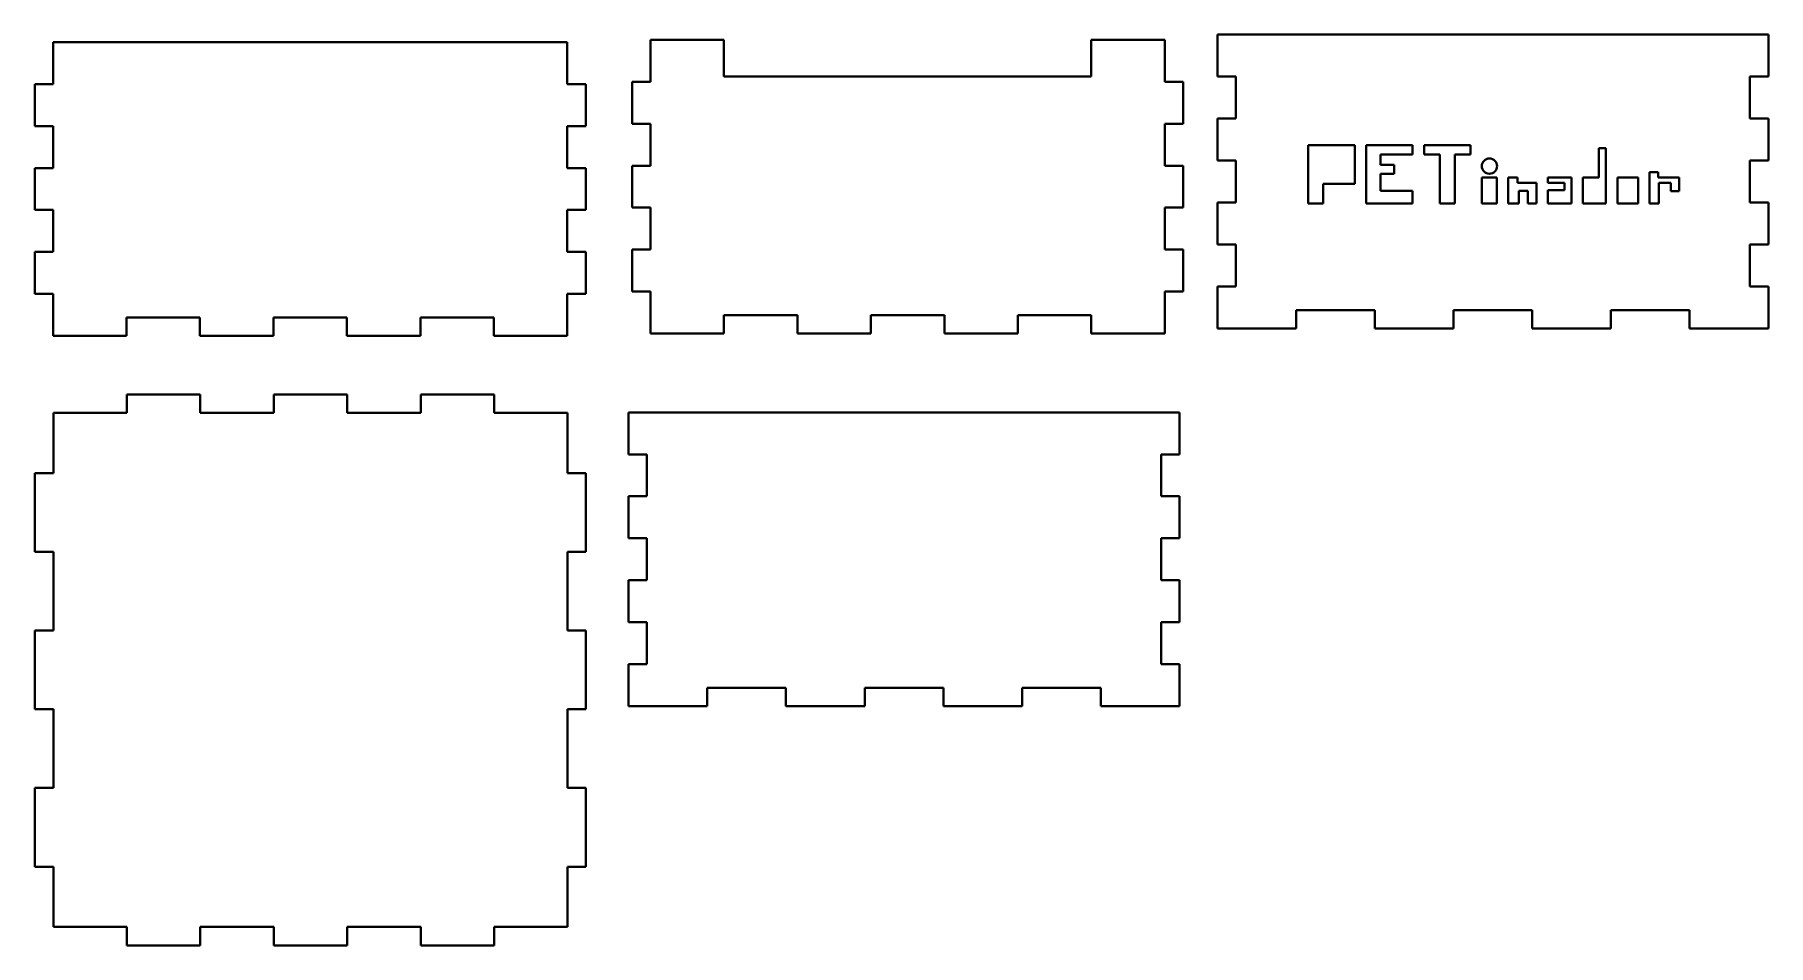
# Model space of a CAD drawing. Header units: inches. Extents: x 0 to 47.2, y -22.5 to 2.3.
import ezdxf

# ---------------------------------------------------------------- set-up
doc = ezdxf.new("R2010")
doc.units = ezdxf.units.IN
doc.header["$MEASUREMENT"] = 0
doc.layers.add('Visible', color=7, linetype='Continuous', lineweight=40)

msp = doc.modelspace()

# ---------------------------------------------------------------- linework, layer by layer
at = {"layer": 'Visible'}
for p, q in [((14.5, 2.059), (0.5, 2.059)), ((0.5, 0.916), (0.5, 2.059)), ((14.5, 2.059), (14.5, 0.916)), ((16.765, 2.124), (18.765, 2.124)), ((16.765, 2.124), (16.765, 0.981)), ((18.765, 1.124), (18.765, 2.124)), ((28.765, 2.124), (30.765, 2.124)), ((28.765, 2.124), (28.765, 1.124)), ((30.765, 0.981), (30.765, 2.124)), ((47.196, 2.264), (32.196, 2.264)), ((32.196, 2.264), (32.196, 1.121)), ((47.196, 2.264), (47.196, 1.121)), ((16.265, 0.981), (16.765, 0.981)), ((16.265, 0.981), (16.265, -0.162)), ((28.765, 1.124), (18.765, 1.124)), ((31.265, 0.981), (30.765, 0.981)), ((31.265, 0.981), (31.265, -0.162)), ((32.196, 1.121), (32.696, 1.121)), ((32.696, 1.121), (32.696, -0.022)), ((46.696, -0.022), (46.696, 1.121)), ((47.196, 1.121), (46.696, 1.121)), ((0.5, 0.916), (0, 0.916)), ((0, 0.916), (0, -0.227)), ((14.5, 0.916), (15, 0.916)), ((15, 0.916), (15, -0.227)), ((0.5, -0.227), (0, -0.227)), ((0.5, -1.369), (0.5, -0.227)), ((14.5, -0.227), (14.5, -1.369)), ((14.5, -0.227), (15, -0.227)), ((16.265, -0.162), (16.765, -0.162)), ((16.765, -0.162), (16.765, -1.305)), ((30.765, -1.305), (30.765, -0.162)), ((31.265, -0.162), (30.765, -0.162)), ((32.196, -0.022), (32.696, -0.022)), ((32.196, -0.022), (32.196, -1.165)), ((47.196, -0.022), (46.696, -0.022)), ((47.196, -0.022), (47.196, -1.165)), ((34.671, -0.748), (34.671, -2.336)), ((35.937, -0.748), (34.671, -0.748)), ((35.937, -1.799), (35.937, -0.748)), ((36.247, -0.748), (36.247, -2.336)), ((37.513, -0.748), (36.247, -0.748)), ((37.513, -0.999), (37.513, -0.748)), ((37.823, -0.748), (37.823, -0.999)), ((39.089, -0.748), (37.823, -0.748)), ((39.089, -0.999), (39.089, -0.748)), ((42.583, -1.629), (42.583, -0.83)), ((42.583, -0.83), (42.776, -0.83)), ((42.776, -0.83), (42.776, -2.336)), ((0.5, -1.369), (0, -1.369)), ((0, -1.369), (0, -2.512)), ((14.5, -1.369), (15, -1.369)), ((15, -1.369), (15, -2.512)), ((16.265, -1.305), (16.765, -1.305)), ((16.265, -1.305), (16.265, -2.447)), ((31.265, -1.305), (30.765, -1.305)), ((31.265, -1.305), (31.265, -2.447)), ((32.196, -1.165), (32.696, -1.165)), ((32.696, -1.165), (32.696, -2.308)), ((36.641, -0.999), (37.513, -0.999)), ((36.641, -1.286), (36.641, -0.999)), ((37.012, -1.286), (36.641, -1.286)), ((37.012, -1.524), (37.012, -1.286)), ((37.823, -0.999), (38.253, -0.999)), ((38.253, -0.999), (38.253, -2.336)), ((38.659, -0.999), (39.089, -0.999)), ((38.659, -2.336), (38.659, -0.999)), ((46.696, -2.308), (46.696, -1.165)), ((47.196, -1.165), (46.696, -1.165)), ((35.077, -1.799), (35.937, -1.799)), ((35.077, -2.336), (35.077, -1.799)), ((36.641, -1.524), (37.012, -1.524)), ((36.641, -1.99), (36.641, -1.524)), ((39.4, -1.629), (39.4, -2.336)), ((39.806, -1.629), (39.4, -1.629)), ((39.806, -2.336), (39.806, -1.629)), ((40.116, -2.336), (40.116, -1.629)), ((40.116, -1.629), (40.366, -1.629)), ((40.366, -1.629), (40.366, -1.772)), ((40.366, -1.772), (40.881, -1.772)), ((40.881, -1.772), (40.881, -2.336)), ((41.191, -1.629), (41.834, -1.629)), ((41.191, -1.629), (41.191, -1.772)), ((41.191, -1.772), (41.649, -1.772)), ((41.649, -1.772), (41.649, -1.974)), ((41.834, -1.629), (41.834, -2.336)), ((42.145, -2.336), (42.145, -1.629)), ((42.145, -1.629), (42.583, -1.629)), ((43.087, -2.336), (43.087, -1.629)), ((43.087, -1.629), (43.651, -1.629)), ((43.651, -1.629), (43.651, -2.336)), ((43.961, -1.483), (43.961, -2.336)), ((44.197, -1.483), (43.961, -1.483)), ((44.197, -1.629), (44.197, -1.483)), ((44.769, -1.629), (44.197, -1.629)), ((44.217, -1.772), (44.543, -1.772)), ((44.217, -2.336), (44.217, -1.772)), ((44.543, -1.772), (44.543, -1.995)), ((44.769, -1.995), (44.769, -1.629)), ((32.196, -2.308), (32.696, -2.308)), ((32.196, -2.308), (32.196, -3.451)), ((34.671, -2.336), (35.077, -2.336)), ((36.247, -2.336), (37.513, -2.336)), ((37.513, -1.99), (36.641, -1.99)), ((37.513, -2.336), (37.513, -1.99)), ((38.253, -2.336), (38.659, -2.336)), ((39.4, -2.336), (39.806, -2.336)), ((40.399, -2.336), (40.116, -2.336)), ((40.644, -1.991), (40.399, -1.991)), ((40.399, -1.991), (40.399, -2.336)), ((40.644, -2.336), (40.644, -1.991)), ((40.881, -2.336), (40.644, -2.336)), ((41.191, -1.974), (41.191, -2.336)), ((41.649, -1.974), (41.191, -1.974)), ((41.834, -2.336), (41.191, -2.336)), ((42.776, -2.336), (42.145, -2.336)), ((43.651, -2.336), (43.087, -2.336)), ((43.961, -2.336), (44.217, -2.336)), ((44.543, -1.995), (44.769, -1.995)), ((47.196, -2.308), (46.696, -2.308)), ((47.196, -2.308), (47.196, -3.451)), ((0.5, -2.512), (0, -2.512)), ((0.5, -3.655), (0.5, -2.512)), ((14.5, -2.512), (14.5, -3.655)), ((14.5, -2.512), (15, -2.512)), ((16.265, -2.447), (16.765, -2.447)), ((16.765, -2.447), (16.765, -3.59)), ((30.765, -3.59), (30.765, -2.447)), ((31.265, -2.447), (30.765, -2.447)), ((0.5, -3.655), (0, -3.655)), ((0, -3.655), (0, -4.798)), ((14.5, -3.655), (15, -3.655)), ((15, -3.655), (15, -4.798)), ((16.265, -3.59), (16.765, -3.59)), ((16.265, -3.59), (16.265, -4.733)), ((31.265, -3.59), (30.765, -3.59)), ((31.265, -3.59), (31.265, -4.733)), ((32.196, -3.451), (32.696, -3.451)), ((32.696, -3.451), (32.696, -4.593)), ((46.696, -4.593), (46.696, -3.451)), ((47.196, -3.451), (46.696, -3.451)), ((32.196, -4.593), (32.696, -4.593)), ((32.196, -4.593), (32.196, -5.736)), ((47.196, -4.593), (46.696, -4.593)), ((47.196, -4.593), (47.196, -5.736)), ((0.5, -4.798), (0, -4.798)), ((0.5, -5.941), (0.5, -4.798)), ((14.5, -4.798), (14.5, -5.941)), ((14.5, -4.798), (15, -4.798)), ((16.265, -4.733), (16.765, -4.733)), ((16.765, -4.733), (16.765, -5.876)), ((30.765, -5.876), (30.765, -4.733)), ((31.265, -4.733), (30.765, -4.733)), ((2.5, -5.941), (2.5, -5.441)), ((2.5, -5.441), (4.5, -5.441)), ((4.5, -5.941), (4.5, -5.441)), ((6.5, -5.941), (6.5, -5.441)), ((6.5, -5.441), (8.5, -5.441)), ((8.5, -5.941), (8.5, -5.441)), ((10.5, -5.941), (10.5, -5.441)), ((10.5, -5.441), (12.5, -5.441)), ((12.5, -5.941), (12.5, -5.441)), ((18.765, -5.876), (18.765, -5.376)), ((18.765, -5.376), (20.765, -5.376)), ((20.765, -5.876), (20.765, -5.376)), ((22.765, -5.876), (22.765, -5.376)), ((22.765, -5.376), (24.765, -5.376)), ((24.765, -5.876), (24.765, -5.376)), ((26.765, -5.876), (26.765, -5.376)), ((26.765, -5.376), (28.765, -5.376)), ((28.765, -5.876), (28.765, -5.376)), ((34.338, -5.736), (34.338, -5.236)), ((34.338, -5.236), (36.481, -5.236)), ((36.481, -5.736), (36.481, -5.236)), ((38.624, -5.736), (38.624, -5.236)), ((38.624, -5.236), (40.767, -5.236)), ((40.767, -5.736), (40.767, -5.236)), ((42.91, -5.736), (42.91, -5.236)), ((42.91, -5.236), (45.053, -5.236)), ((45.053, -5.736), (45.053, -5.236)), ((2.5, -5.941), (0.5, -5.941)), ((6.5, -5.941), (4.5, -5.941)), ((10.5, -5.941), (8.5, -5.941)), ((14.5, -5.941), (12.5, -5.941)), ((16.765, -5.876), (18.765, -5.876)), ((20.765, -5.876), (22.765, -5.876)), ((24.765, -5.876), (26.765, -5.876)), ((28.765, -5.876), (30.765, -5.876)), ((34.338, -5.736), (32.196, -5.736)), ((38.624, -5.736), (36.481, -5.736)), ((42.91, -5.736), (40.767, -5.736)), ((47.196, -5.736), (45.053, -5.736)), ((2.508, -7.541), (4.508, -7.541)), ((2.508, -8.041), (2.508, -7.541)), ((4.508, -8.041), (4.508, -7.541)), ((6.508, -7.541), (8.508, -7.541)), ((6.508, -8.041), (6.508, -7.541)), ((8.508, -8.041), (8.508, -7.541)), ((10.508, -7.541), (12.508, -7.541)), ((10.508, -8.041), (10.508, -7.541)), ((12.508, -8.041), (12.508, -7.541)), ((0.508, -8.041), (2.508, -8.041)), ((0.508, -9.684), (0.508, -8.041)), ((4.508, -8.041), (6.508, -8.041)), ((8.508, -8.041), (10.508, -8.041)), ((12.508, -8.041), (14.508, -8.041)), ((14.508, -8.041), (14.508, -9.684)), ((16.167, -8.026), (31.167, -8.026)), ((16.167, -8.026), (16.167, -9.168)), ((31.167, -8.026), (31.167, -9.168)), ((16.167, -9.168), (16.667, -9.168)), ((16.667, -9.168), (16.667, -10.311)), ((30.667, -10.311), (30.667, -9.168)), ((31.167, -9.168), (30.667, -9.168)), ((0.508, -9.684), (0.008, -9.684)), ((0.008, -11.827), (0.008, -9.684)), ((14.508, -9.684), (15.008, -9.684)), ((15.008, -11.827), (15.008, -9.684)), ((16.167, -10.311), (16.667, -10.311)), ((16.167, -10.311), (16.167, -11.454)), ((31.167, -10.311), (30.667, -10.311)), ((31.167, -10.311), (31.167, -11.454)), ((16.167, -11.454), (16.667, -11.454)), ((16.667, -11.454), (16.667, -12.597)), ((30.667, -12.597), (30.667, -11.454)), ((31.167, -11.454), (30.667, -11.454)), ((0.508, -11.827), (0.008, -11.827)), ((0.508, -13.969), (0.508, -11.827)), ((14.508, -11.827), (14.508, -13.969)), ((14.508, -11.827), (15.008, -11.827)), ((16.167, -12.597), (16.667, -12.597)), ((16.167, -12.597), (16.167, -13.74)), ((31.167, -12.597), (30.667, -12.597)), ((31.167, -12.597), (31.167, -13.74)), ((0.508, -13.969), (0.008, -13.969)), ((0.008, -16.112), (0.008, -13.969)), ((14.508, -13.969), (15.008, -13.969)), ((15.008, -16.112), (15.008, -13.969)), ((16.167, -13.74), (16.667, -13.74)), ((16.667, -13.74), (16.667, -14.883)), ((30.667, -14.883), (30.667, -13.74)), ((31.167, -13.74), (30.667, -13.74)), ((16.167, -14.883), (16.667, -14.883)), ((16.167, -14.883), (16.167, -16.026)), ((31.167, -14.883), (30.667, -14.883)), ((31.167, -14.883), (31.167, -16.026)), ((18.31, -16.026), (18.31, -15.526)), ((18.31, -15.526), (20.453, -15.526)), ((20.453, -16.026), (20.453, -15.526)), ((22.596, -16.026), (22.596, -15.526)), ((22.596, -15.526), (24.739, -15.526)), ((24.739, -16.026), (24.739, -15.526)), ((26.882, -16.026), (26.882, -15.526)), ((26.882, -15.526), (29.025, -15.526)), ((29.025, -16.026), (29.025, -15.526)), ((16.167, -16.026), (18.31, -16.026)), ((20.453, -16.026), (22.596, -16.026)), ((24.739, -16.026), (26.882, -16.026)), ((29.025, -16.026), (31.167, -16.026)), ((0.508, -16.112), (0.008, -16.112)), ((0.508, -18.255), (0.508, -16.112)), ((14.508, -16.112), (14.508, -18.255)), ((14.508, -16.112), (15.008, -16.112)), ((0.508, -18.255), (0.008, -18.255)), ((0.008, -20.398), (0.008, -18.255)), ((14.508, -18.255), (15.008, -18.255)), ((15.008, -20.398), (15.008, -18.255)), ((0.508, -20.398), (0.008, -20.398)), ((0.508, -22.041), (0.508, -20.398)), ((14.508, -20.398), (14.508, -22.041)), ((14.508, -20.398), (15.008, -20.398)), ((2.508, -22.041), (0.508, -22.041)), ((2.508, -22.041), (2.508, -22.541)), ((4.508, -22.041), (4.508, -22.541)), ((6.508, -22.041), (4.508, -22.041)), ((6.508, -22.041), (6.508, -22.541)), ((8.508, -22.041), (8.508, -22.541)), ((10.508, -22.041), (8.508, -22.041)), ((10.508, -22.041), (10.508, -22.541)), ((12.508, -22.041), (12.508, -22.541)), ((14.508, -22.041), (12.508, -22.041)), ((2.508, -22.541), (4.508, -22.541)), ((6.508, -22.541), (8.508, -22.541)), ((10.508, -22.541), (12.508, -22.541))]:
    msp.add_line(p, q, dxfattribs=at)
msp.add_circle((39.603, -1.316), 0.208, dxfattribs=at)

doc.saveas('drawing.dxf')
